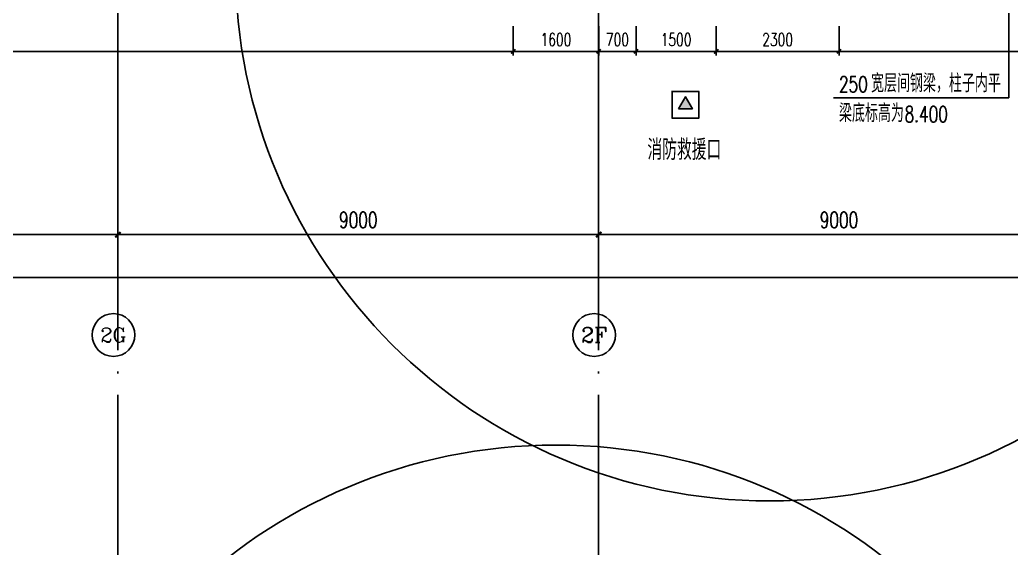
# Model space of a CAD drawing. Extents: x -821772 to -21949, y 506164 to 1049594.
# Drawn here: x -184691 to -166131, y 628991 to 638880 of the extents above; entities that cross this region are included whole.
import ezdxf
from ezdxf.enums import TextEntityAlignment as Align
from ezdxf.xclip import XClip

# ---------------------------------------------------------------- set-up
doc = ezdxf.new("R2010")
doc.units = 0
doc.header["$LTSCALE"] = 1000
doc.header["$MEASUREMENT"] = 0
doc.header["$XCLIPFRAME"] = 2
doc.linetypes.add('10平面20250807_t3$0$DOTE', pattern=[2.42, 2, -0.2, 0.02, -0.2])
doc.layers.get('Defpoints').update_dxf_attribs({"color": 210})
for name, color, linetype in [('10平面20250807_t3$0$A-AXIS-D', 8, 'Continuous'), ('10平面20250807_t3$0$A-AXIS-DOTE', 8, '10平面20250807_t3$0$DOTE'), ('10平面20250807_t3$0$A-AXIS-DP', 8, 'Continuous'), ('10平面20250807_t3$0$A-AXIS-SYMB', 8, 'Continuous'), ('10平面20250807_t3$0$A-LIN-V', 8, 'Continuous'), ('10平面20250807_t3$0$A-TEXT', 8, 'Continuous'), ('10平面20250807_t3$0$AS-WALL', 8, 'Continuous'), ('10平面20250807_t3$0$PUB_TEXT', 8, 'Continuous'), ('10平面20250807_t3$0$RP-N2-01$0$$0$A-WIND-J', 8, 'Continuous'), ('10平面20250807_t3$0$RP-N2-01$0$A-WIND-J', 8, 'Continuous'), ('10平面20250807_t3$0$SB_ZF消火栓', 10, 'Continuous'), ('10平面20250807_t3$0$SB_ZF消火栓M', 10, 'Continuous')]:
    doc.layers.add(name, color=color, linetype=linetype)
doc.styles.add('10平面20250807_t3$0$_TCH_AXIS', font='COMPLEX', dxfattribs={"bigfont": 'GBCBIG'})
doc.styles.add('10平面20250807_t3$0$_TCH_DIM', font='SIMPLEX', dxfattribs={"bigfont": 'GBCBIG'})
doc.styles.add('10平面20250807_t3$0$_TCH_DIM_T3', font='SIMPLEX', dxfattribs={"width": 0.705882, "bigfont": 'GBCBIG'})
doc.dimstyles.new('10平面20250807_t3$0$_TCH_ARCH&&100', dxfattribs={"dimtxt": 297.5, "dimasz": 100, "dimexe": 100, "dimexo": 100, "dimgap": 126.25, "dimtad": 1, "dimdec": 0, "dimzin": 0, "dimdsep": 46, "dimtxsty": '10平面20250807_t3$0$_TCH_DIM_T3', "dimblk": '10平面20250807_t3$0$_ArchTick', "dimcen": 0.09, "dimclrt": 7, "dimazin": 2, "dimtfac": 1, "dimtdec": 0, "dimtix": 1, "dimtmove": 2, "dimatfit": 3, "dimfxl": 0, "dimtolj": 1, "dimtzin": 0, "dimarcsym": 0})
doc.dimstyles.new('10平面20250807_t3$0$_TCH_ARCH&&80', dxfattribs={"dimtxt": 238, "dimasz": 80, "dimexe": 80, "dimexo": 80, "dimgap": 101, "dimtad": 1, "dimdec": 0, "dimzin": 0, "dimdsep": 46, "dimtxsty": '10平面20250807_t3$0$_TCH_DIM_T3', "dimblk": '10平面20250807_t3$0$_ArchTick', "dimcen": 0.09, "dimclrt": 7, "dimazin": 2, "dimtfac": 1, "dimtdec": 0, "dimtix": 1, "dimtmove": 2, "dimatfit": 3, "dimfxl": 0, "dimtolj": 1, "dimtzin": 0, "dimarcsym": 0})

# ---------------------------------------------------------------- blocks, each defined once
blk = doc.blocks.new('10平面20250807_t3$0$_ArchTick')
at = {"color": 0, "linetype": 'ByBlock', "const_width": 0.4}
blk.add_lwpolyline([(-0.5, -0.5), (0.5, 0.5)], dxfattribs=at)
blk = doc.blocks.new('*D9936')
at = {"layer": '10平面20250807_t3$0$A-AXIS-D', "color": 0, "lineweight": -2}
for p, q in [((28882, -169100), (28882, -170060)), ((37882, -169100), (37882, -170060)), ((28882, -169960), (37882, -169960))]:
    blk.add_line(p, q, dxfattribs=at)
at = {"layer": 'Defpoints', "color": 0}
for p in [(28882, -169000), (37882, -169000), (37882, -169960)]:
    blk.add_point(p, dxfattribs=at)
at = {"layer": '10平面20250807_t3$0$A-AXIS-D', "color": 0, "lineweight": -2, "xscale": 100, "yscale": 100, "zscale": 100, "rotation": 180}
blk.add_blockref('10平面20250807_t3$0$_ArchTick', (28882, -169960), dxfattribs=at)
at = {"layer": '10平面20250807_t3$0$A-AXIS-D', "color": 0, "lineweight": -2, "xscale": 100, "yscale": 100, "zscale": 100}
blk.add_blockref('10平面20250807_t3$0$_ArchTick', (37882, -169960), dxfattribs=at)
at = {"layer": '10平面20250807_t3$0$A-AXIS-D', "color": 7, "insert": (33382, -169685), "char_height": 297.5, "attachment_point": 5, "style": '10平面20250807_t3$0$_TCH_DIM_T3'}
blk.add_mtext('\\A1;9000', dxfattribs=at)
blk = doc.blocks.new('*D9937')
at = {"layer": '10平面20250807_t3$0$A-AXIS-D', "color": 0, "lineweight": -2}
for p, q in [((37882, -169100), (37882, -170060)), ((46882, -169100), (46882, -170060)), ((37882, -169960), (46882, -169960))]:
    blk.add_line(p, q, dxfattribs=at)
at = {"layer": 'Defpoints', "color": 0}
for p in [(37882, -169000), (46882, -169000), (46882, -169960)]:
    blk.add_point(p, dxfattribs=at)
at = {"layer": '10平面20250807_t3$0$A-AXIS-D', "color": 0, "lineweight": -2, "xscale": 100, "yscale": 100, "zscale": 100, "rotation": 180}
blk.add_blockref('10平面20250807_t3$0$_ArchTick', (37882, -169960), dxfattribs=at)
at = {"layer": '10平面20250807_t3$0$A-AXIS-D', "color": 0, "lineweight": -2, "xscale": 100, "yscale": 100, "zscale": 100}
blk.add_blockref('10平面20250807_t3$0$_ArchTick', (46882, -169960), dxfattribs=at)
at = {"layer": '10平面20250807_t3$0$A-AXIS-D', "color": 7, "insert": (42382, -169685), "char_height": 297.5, "attachment_point": 5, "style": '10平面20250807_t3$0$_TCH_DIM_T3'}
blk.add_mtext('\\A1;9000', dxfattribs=at)
blk = doc.blocks.new('*D9938')
at = {"layer": '10平面20250807_t3$0$A-AXIS-D', "color": 0, "lineweight": -2}
for p, q in [((46882, -169100), (46882, -170060)), ((55882, -169100), (55882, -170060)), ((46882, -169960), (55882, -169960))]:
    blk.add_line(p, q, dxfattribs=at)
at = {"layer": 'Defpoints', "color": 0}
for p in [(46882, -169000), (55882, -169000), (55882, -169960)]:
    blk.add_point(p, dxfattribs=at)
at = {"layer": '10平面20250807_t3$0$A-AXIS-D', "color": 0, "lineweight": -2, "xscale": 100, "yscale": 100, "zscale": 100, "rotation": 180}
blk.add_blockref('10平面20250807_t3$0$_ArchTick', (46882, -169960), dxfattribs=at)
at = {"layer": '10平面20250807_t3$0$A-AXIS-D', "color": 0, "lineweight": -2, "xscale": 100, "yscale": 100, "zscale": 100}
blk.add_blockref('10平面20250807_t3$0$_ArchTick', (55882, -169960), dxfattribs=at)
at = {"layer": '10平面20250807_t3$0$A-AXIS-D', "color": 7, "insert": (51382, -169685), "char_height": 297.5, "attachment_point": 5, "style": '10平面20250807_t3$0$_TCH_DIM_T3'}
blk.add_mtext('\\A1;9000', dxfattribs=at)
blk = doc.blocks.new('*D10025')
at = {"layer": '10平面20250807_t3$0$A-AXIS-D', "color": 0, "lineweight": -2}
for p, q in [((-65318, -169200), (-65318, -170860)), ((92682, -169200), (92682, -170860)), ((-65318, -170760), (92682, -170760))]:
    blk.add_line(p, q, dxfattribs=at)
at = {"layer": 'Defpoints', "color": 0}
for p in [(-65318, -169100), (92682, -169100), (92682, -170760)]:
    blk.add_point(p, dxfattribs=at)
at = {"layer": '10平面20250807_t3$0$A-AXIS-D', "color": 0, "lineweight": -2, "xscale": 100, "yscale": 100, "zscale": 100, "rotation": 180}
blk.add_blockref('10平面20250807_t3$0$_ArchTick', (-65318, -170760), dxfattribs=at)
at = {"layer": '10平面20250807_t3$0$A-AXIS-D', "color": 0, "lineweight": -2, "xscale": 100, "yscale": 100, "zscale": 100}
blk.add_blockref('10平面20250807_t3$0$_ArchTick', (92682, -170760), dxfattribs=at)
at = {"layer": '10平面20250807_t3$0$A-AXIS-D', "color": 7, "insert": (13682, -170485), "char_height": 297.5, "attachment_point": 5, "style": '10平面20250807_t3$0$_TCH_DIM_T3'}
blk.add_mtext('\\A1;158000', dxfattribs=at)
blk = doc.blocks.new('10平面20250807_t3$0$3243243')
at = {"layer": '10平面20250807_t3$0$A-AXIS-SYMB'}
for p, q in [((-166175.8, 640260), (-166175.8, 637420)), ((-166175.8, 637420), (-169460, 637420))]:
    blk.add_line(p, q, dxfattribs=at)
at = {"layer": '10平面20250807_t3$0$PUB_TEXT', "style": '10平面20250807_t3$0$_TCH_DIM', "width": 0.705882}
for s, p in [('250', (-169355, 637525)), ('8.400', (-168126.3, 636965))]:
    blk.add_text(s, height=297.5, dxfattribs=at).set_placement(p)
at = {"layer": '10平面20250807_t3$0$PUB_TEXT', "style": '10平面20250807_t3$0$_TCH_DIM'}
for s, p in [('宽层间钢梁，柱子内平', (-168755, 637525)), ('梁底标高为', (-169355, 636965))]:
    blk.add_text(s, height=337.59, dxfattribs=at).set_placement(p)
blk = doc.blocks.new('10平面20250807_t3$0$RP-N2-01$0$$0$xfjy')
at = {"layer": '10平面20250807_t3$0$RP-N2-01$0$$0$A-WIND-J'}
h = blk.add_hatch(color=256, dxfattribs=at)
h.dxf.hatch_style = 1
h.paths.add_polyline_path([(1141876, -26214), (1142135, -26214), (1142005, -25989)])
at = {"layer": '10平面20250807_t3$0$RP-N2-01$0$$0$A-WIND-J', "const_width": 25}
blk.add_lwpolyline([(1141755, -25889), (1141755, -26389), (1142255, -26389), (1142255, -25889)], close=True, dxfattribs=at)
at = {"layer": '10平面20250807_t3$0$RP-N2-01$0$$0$A-WIND-J'}
for points in [[(1141755, -26389), (1142255, -26389), (1142255, -25889), (1141755, -25889)], [(1141876, -26214), (1142135, -26214), (1142005, -25989)]]:
    blk.add_lwpolyline(points, close=True, dxfattribs=at)
blk = doc.blocks.new('10平面20250807_t3$0$RP-N2-01$0$xfjy')
at = {"layer": '10平面20250807_t3$0$RP-N2-01$0$$0$A-WIND-J'}
blk.add_blockref('10平面20250807_t3$0$RP-N2-01$0$$0$xfjy', (0, 0), dxfattribs=at)
blk = doc.blocks.new('10平面20250807_t3$0$1232')
at = {"layer": '10平面20250807_t3$0$RP-N2-01$0$A-WIND-J'}
blk.add_blockref('10平面20250807_t3$0$RP-N2-01$0$xfjy', (-1314235, 663429, 0), dxfattribs=at)
at = {"layer": '10平面20250807_t3$0$A-TEXT', "style": '10平面20250807_t3$0$_TCH_DIM'}
blk.add_text('消防救援口', height=384.1, dxfattribs=at).set_placement((-172941, 636257, 0))
blk = doc.blocks.new('10平面20250807_t3$0$A$C5D961328')
at = {"layer": '10平面20250807_t3$0$A-LIN-V', "ltscale": 500}
blk.add_circle((350, 40), 10001, dxfattribs=at)
blk = doc.blocks.new('10平面20250807_t3$0$we42342343234')
at = {"layer": '10平面20250807_t3$0$SB_ZF消火栓M', "rotation": 180}
blk.add_blockref('10平面20250807_t3$0$A$C5D961328', (-174304, 620960), dxfattribs=at)
blk = doc.blocks.new('10平面20250807_t3$0$234243242332')
at = {"layer": '10平面20250807_t3$0$SB_ZF消火栓'}
for name, p in [('10平面20250807_t3$0$A$C5D961328', (-171003, 639836)), ('10平面20250807_t3$0$we42342343234', (0, 0))]:
    blk.add_blockref(name, p, dxfattribs=at)
blk = doc.blocks.new('*D12175')
at = {"layer": '10平面20250807_t3$0$A-AXIS-DP', "color": 0, "lineweight": -2}
for p, q in [((-196354, 638760), (-196354, 638210)), ((-175454, 638760), (-175454, 638210)), ((-196354, 638290), (-175454, 638290))]:
    blk.add_line(p, q, dxfattribs=at)
at = {"layer": 'Defpoints', "color": 0}
for p in [(-196354, 638840), (-175454, 638840), (-175454, 638290)]:
    blk.add_point(p, dxfattribs=at)
at = {"layer": '10平面20250807_t3$0$A-AXIS-DP', "color": 0, "lineweight": -2, "xscale": 80, "yscale": 80, "zscale": 80, "rotation": 180}
blk.add_blockref('10平面20250807_t3$0$_ArchTick', (-196354, 638290), dxfattribs=at)
at = {"layer": '10平面20250807_t3$0$A-AXIS-DP', "color": 0, "lineweight": -2, "xscale": 80, "yscale": 80, "zscale": 80}
blk.add_blockref('10平面20250807_t3$0$_ArchTick', (-175454, 638290), dxfattribs=at)
at = {"layer": '10平面20250807_t3$0$A-AXIS-DP', "color": 7, "insert": (-185904, 638510), "char_height": 238, "attachment_point": 5, "style": '10平面20250807_t3$0$_TCH_DIM_T3'}
blk.add_mtext('\\A1;20900', dxfattribs=at)
blk = doc.blocks.new('*D12176')
at = {"layer": '10平面20250807_t3$0$A-AXIS-DP', "color": 0, "lineweight": -2}
for p, q in [((-175454, 638760), (-175454, 638210)), ((-173854, 638760), (-173854, 638210)), ((-175454, 638290), (-173854, 638290))]:
    blk.add_line(p, q, dxfattribs=at)
at = {"layer": 'Defpoints', "color": 0}
for p in [(-175454, 638840), (-173854, 638840), (-173854, 638290)]:
    blk.add_point(p, dxfattribs=at)
at = {"layer": '10平面20250807_t3$0$A-AXIS-DP', "color": 0, "lineweight": -2, "xscale": 80, "yscale": 80, "zscale": 80, "rotation": 180}
blk.add_blockref('10平面20250807_t3$0$_ArchTick', (-175454, 638290), dxfattribs=at)
at = {"layer": '10平面20250807_t3$0$A-AXIS-DP', "color": 0, "lineweight": -2, "xscale": 80, "yscale": 80, "zscale": 80}
blk.add_blockref('10平面20250807_t3$0$_ArchTick', (-173854, 638290), dxfattribs=at)
at = {"layer": '10平面20250807_t3$0$A-AXIS-DP', "color": 7, "insert": (-174654, 638510), "char_height": 238, "attachment_point": 5, "style": '10平面20250807_t3$0$_TCH_DIM_T3'}
blk.add_mtext('\\A1;1600', dxfattribs=at)
blk = doc.blocks.new('*D12177')
at = {"layer": '10平面20250807_t3$0$A-AXIS-DP', "color": 0, "lineweight": -2}
for p, q in [((-173854, 638760), (-173854, 638210)), ((-173154, 638760), (-173154, 638210)), ((-173854, 638290), (-173154, 638290))]:
    blk.add_line(p, q, dxfattribs=at)
at = {"layer": 'Defpoints', "color": 0}
for p in [(-173854, 638840), (-173154, 638840), (-173154, 638290)]:
    blk.add_point(p, dxfattribs=at)
at = {"layer": '10平面20250807_t3$0$A-AXIS-DP', "color": 0, "lineweight": -2, "xscale": 80, "yscale": 80, "zscale": 80, "rotation": 180}
blk.add_blockref('10平面20250807_t3$0$_ArchTick', (-173854, 638290), dxfattribs=at)
at = {"layer": '10平面20250807_t3$0$A-AXIS-DP', "color": 0, "lineweight": -2, "xscale": 80, "yscale": 80, "zscale": 80}
blk.add_blockref('10平面20250807_t3$0$_ArchTick', (-173154, 638290), dxfattribs=at)
at = {"layer": '10平面20250807_t3$0$A-AXIS-DP', "color": 7, "insert": (-173504, 638510), "char_height": 238, "attachment_point": 5, "style": '10平面20250807_t3$0$_TCH_DIM_T3'}
blk.add_mtext('\\A1;700', dxfattribs=at)
blk = doc.blocks.new('*D12178')
at = {"layer": '10平面20250807_t3$0$A-AXIS-DP', "color": 0, "lineweight": -2}
for p, q in [((-173154, 638760), (-173154, 638210)), ((-171654, 638760), (-171654, 638210)), ((-173154, 638290), (-171654, 638290))]:
    blk.add_line(p, q, dxfattribs=at)
at = {"layer": 'Defpoints', "color": 0}
for p in [(-173154, 638840), (-171654, 638840), (-171654, 638290)]:
    blk.add_point(p, dxfattribs=at)
at = {"layer": '10平面20250807_t3$0$A-AXIS-DP', "color": 0, "lineweight": -2, "xscale": 80, "yscale": 80, "zscale": 80, "rotation": 180}
blk.add_blockref('10平面20250807_t3$0$_ArchTick', (-173154, 638290), dxfattribs=at)
at = {"layer": '10平面20250807_t3$0$A-AXIS-DP', "color": 0, "lineweight": -2, "xscale": 80, "yscale": 80, "zscale": 80}
blk.add_blockref('10平面20250807_t3$0$_ArchTick', (-171654, 638290), dxfattribs=at)
at = {"layer": '10平面20250807_t3$0$A-AXIS-DP', "color": 7, "insert": (-172404, 638510), "char_height": 238, "attachment_point": 5, "style": '10平面20250807_t3$0$_TCH_DIM_T3'}
blk.add_mtext('\\A1;1500', dxfattribs=at)
blk = doc.blocks.new('*D12179')
at = {"layer": '10平面20250807_t3$0$A-AXIS-DP', "color": 0, "lineweight": -2}
for p, q in [((-171654, 638760), (-171654, 638210)), ((-169354, 638760), (-169354, 638210)), ((-171654, 638290), (-169354, 638290))]:
    blk.add_line(p, q, dxfattribs=at)
at = {"layer": 'Defpoints', "color": 0}
for p in [(-171654, 638840), (-169354, 638840), (-169354, 638290)]:
    blk.add_point(p, dxfattribs=at)
at = {"layer": '10平面20250807_t3$0$A-AXIS-DP', "color": 0, "lineweight": -2, "xscale": 80, "yscale": 80, "zscale": 80, "rotation": 180}
blk.add_blockref('10平面20250807_t3$0$_ArchTick', (-171654, 638290), dxfattribs=at)
at = {"layer": '10平面20250807_t3$0$A-AXIS-DP', "color": 0, "lineweight": -2, "xscale": 80, "yscale": 80, "zscale": 80}
blk.add_blockref('10平面20250807_t3$0$_ArchTick', (-169354, 638290), dxfattribs=at)
at = {"layer": '10平面20250807_t3$0$A-AXIS-DP', "color": 7, "insert": (-170504, 638510), "char_height": 238, "attachment_point": 5, "style": '10平面20250807_t3$0$_TCH_DIM_T3'}
blk.add_mtext('\\A1;2300', dxfattribs=at)
blk = doc.blocks.new('*D12180')
at = {"layer": '10平面20250807_t3$0$A-AXIS-DP', "color": 0, "lineweight": -2}
for p, q in [((-169354, 638760), (-169354, 638210)), ((-156154, 638760), (-156154, 638210)), ((-169354, 638290), (-156154, 638290))]:
    blk.add_line(p, q, dxfattribs=at)
at = {"layer": 'Defpoints', "color": 0}
for p in [(-169354, 638840), (-156154, 638840), (-156154, 638290)]:
    blk.add_point(p, dxfattribs=at)
at = {"layer": '10平面20250807_t3$0$A-AXIS-DP', "color": 0, "lineweight": -2, "xscale": 80, "yscale": 80, "zscale": 80, "rotation": 180}
blk.add_blockref('10平面20250807_t3$0$_ArchTick', (-169354, 638290), dxfattribs=at)
at = {"layer": '10平面20250807_t3$0$A-AXIS-DP', "color": 0, "lineweight": -2, "xscale": 80, "yscale": 80, "zscale": 80}
blk.add_blockref('10平面20250807_t3$0$_ArchTick', (-156154, 638290), dxfattribs=at)
at = {"layer": '10平面20250807_t3$0$A-AXIS-DP', "color": 7, "insert": (-162754, 638510), "char_height": 238, "attachment_point": 5, "style": '10平面20250807_t3$0$_TCH_DIM_T3'}
blk.add_mtext('\\A1;13200', dxfattribs=at)
blk = doc.blocks.new('10平面20250807_t3$0$dote')
at = {"layer": '10平面20250807_t3$0$A-AXIS-D'}
for centre in [(37797.3, -171838.9), (46797.3, -171838.9)]:
    blk.add_circle(centre, 400, dxfattribs=at)
at = {"layer": '10平面20250807_t3$0$A-AXIS-DOTE', "ltscale": 2}
for p, q in [((37882.2, -169748.9), (37882.2, -75950)), ((46882.2, -169748.9), (46882.2, -75950)), ((37882.2, -264080), (37882.2, -167560.7)), ((46882.2, -264080), (46882.2, -167560.7))]:
    blk.add_line(p, q, dxfattribs=at)
at = {"layer": '10平面20250807_t3$0$PUB_TEXT', "style": '10平面20250807_t3$0$_TCH_AXIS'}
for s, height, p, p2 in [('2G', 270.86, (37552.2, -171974.3), (38042.4, -171974.3)), ('2F', 282.17, (46555.4, -171980), (47039.2, -171980))]:
    blk.add_text(s, height=height, dxfattribs=at).set_placement(p, p2, align=Align.FIT)
at = {"layer": '10平面20250807_t3$0$A-AXIS-D'}
for base, p1, p2, picture, middle in [((37882.2, -169960), (28882.2, -169000), (37882.2, -169000), '*D9936', (33382.2, -169685)), ((46882.2, -169960), (37882.2, -169000), (46882.2, -169000), '*D9937', (42382.2, -169685)), ((55882.2, -169960), (46882.2, -169000), (55882.2, -169000), '*D9938', (51382.2, -169685)), ((92682.2, -170760), (-65317.8, -169100), (92682.2, -169100), '*D10025', (13682.2, -170485))]:
    dim = blk.add_linear_dim(base=base, p1=p1, p2=p2, angle=0, dimstyle='10平面20250807_t3$0$_TCH_ARCH&&100', override={"dimgap": 0}, dxfattribs=at)
    dim.commit()
    dim.dimension.update_dxf_attribs({"geometry": picture, "text_midpoint": middle, "dimtype": 129})
blk = doc.blocks.new('10平面20250807_t3')
blk.add_blockref('10平面20250807_t3$0$1232', (0, 0))
at = {"layer": '10平面20250807_t3$0$A-AXIS-DP'}
blk.add_blockref('10平面20250807_t3$0$3243243', (0, 0), dxfattribs=at)
at = {"layer": '10平面20250807_t3$0$AS-WALL'}
blk.add_blockref('10平面20250807_t3$0$dote', (-220736.4, 804820), dxfattribs=at)
at = {"layer": '10平面20250807_t3$0$SB_ZF消火栓', "linetype": 'Continuous'}
blk.add_blockref('10平面20250807_t3$0$234243242332', (0, 0), dxfattribs=at)
at = {"layer": '10平面20250807_t3$0$A-AXIS-DP'}
for p1, p2, picture, middle in [((-196354.2, 638840), (-175454.2, 638840), '*D12175', (-185904.2, 638510)), ((-175454.2, 638840), (-173854.2, 638840), '*D12176', (-174654.2, 638510)), ((-173854.2, 638840), (-173154.2, 638840), '*D12177', (-173504.2, 638510)), ((-173154.2, 638840), (-171654.2, 638840), '*D12178', (-172404.2, 638510)), ((-171654.2, 638840), (-169354.2, 638840), '*D12179', (-170504.2, 638510)), ((-169354.2, 638840), (-156154.2, 638840), '*D12180', (-162754.2, 638510))]:
    dim = blk.add_aligned_dim(p1=p1, p2=p2, distance=-550, dimstyle='10平面20250807_t3$0$_TCH_ARCH&&80', dxfattribs=at)
    dim.commit()
    dim.dimension.update_dxf_attribs({"geometry": picture, "text_midpoint": middle})

msp = doc.modelspace()

# ---------------------------------------------------------------- block references
at = {"ltscale": 100}
ref = msp.add_blockref('10平面20250807_t3', (0, 0), dxfattribs=at)
XClip(ref).set_block_clipping_path([(-386212.6353242097, 506163.79756496), (-21948.7593967821, 884998.2285294847)])

doc.saveas('drawing.dxf')
